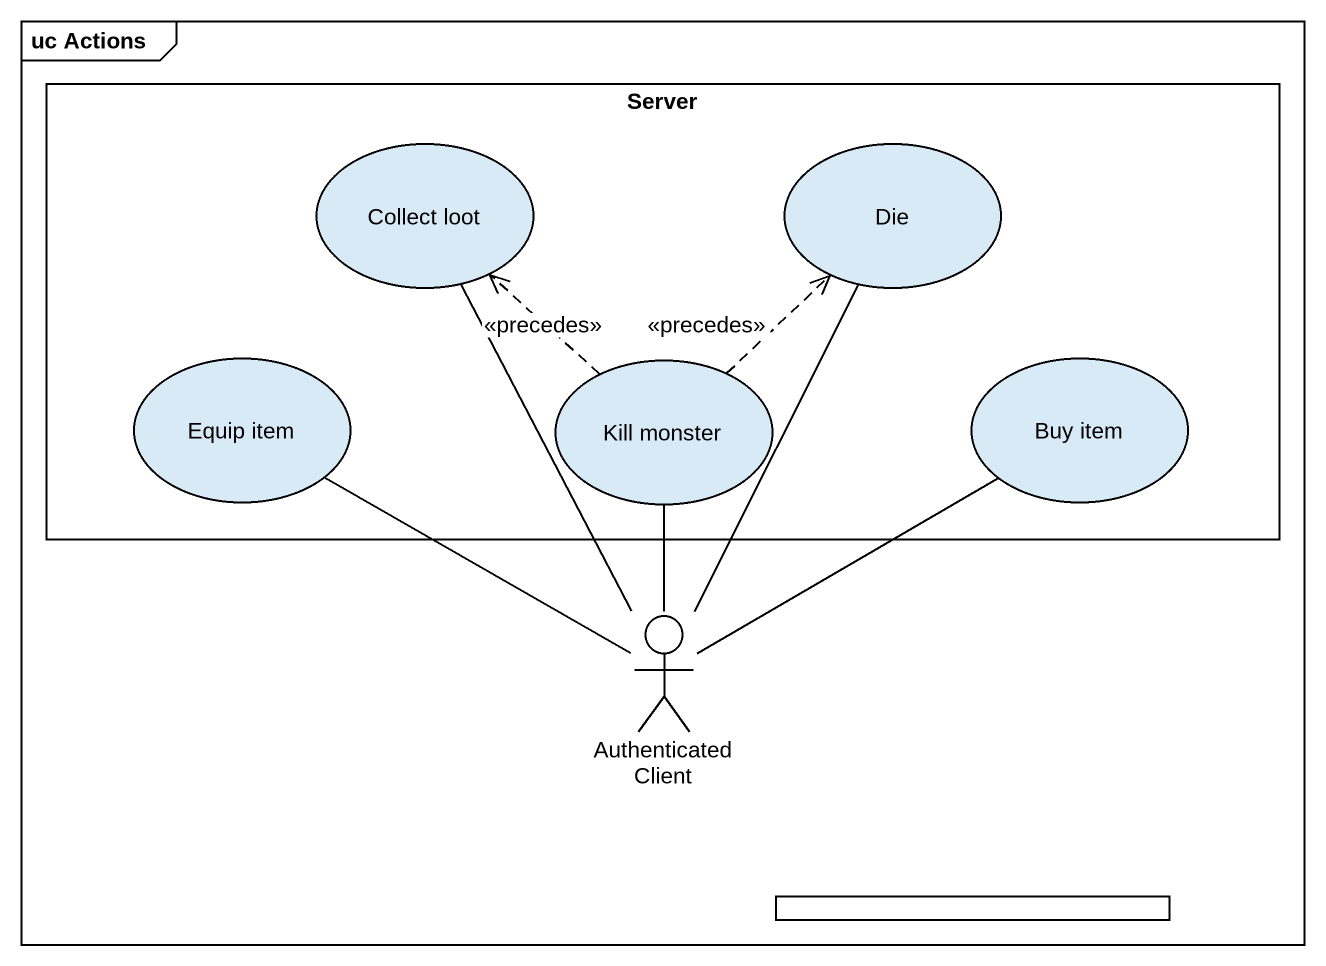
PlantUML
@startuml
mainframe uc Actions
rectangle Server {
  usecase "Collect loot" as Collect_loot
  usecase Die
  usecase "Equip item" as Equip_item
  usecase "Kill monster" as Kill_monster
  usecase "Buy item" as Buy_item
}
actor "Authenticated Client" as Authenticated_Client
rectangle " " as rectangle1 #FFFFFF
Kill_monster .up.> Collect_loot : <<precedes>>
Kill_monster .up.> Die : <<precedes>>
Authenticated_Client -up- Collect_loot
Authenticated_Client -up- Die
Authenticated_Client -up- Equip_item
Authenticated_Client -up- Kill_monster
Authenticated_Client -up- Buy_item
@enduml
